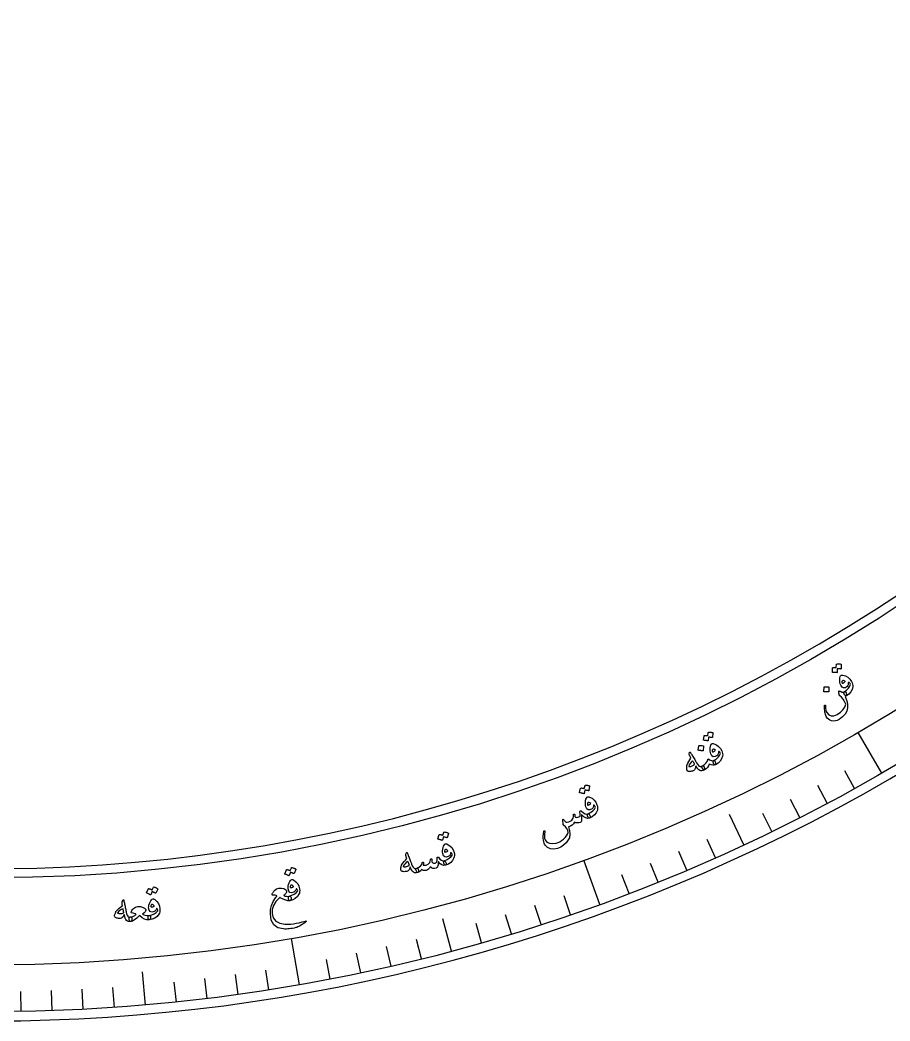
# Model space of a CAD drawing. Header units: millimetres. Extents: x -56 to 56, y -56 to 69.
# Drawn here: x 0.93 to 27.86, y -55.5 to -24.5 of the extents above; entities that cross this region are included whole.
import ezdxf

# ---------------------------------------------------------------- set-up
doc = ezdxf.new("R2010")
doc.units = ezdxf.units.MM
for name, color, linetype in [('CUT_INNER', 6, 'Continuous'), ('CUT_OUTER', 1, 'Continuous'), ('ENGRAVE', 7, 'Continuous'), ('ENGRAVE_FINE', 8, 'Continuous'), ('TEXT', 5, 'Continuous')]:
    doc.layers.add(name, color=color, linetype=linetype)

msp = doc.modelspace()

# ---------------------------------------------------------------- linework, layer by layer
at = {"layer": 'CUT_INNER'}
msp.add_arc((0.0002, -0.0002), 50.7824, 92.30528, 30.23463, dxfattribs=at)
at = {"layer": 'CUT_OUTER'}
msp.add_arc((0.0001, -0.0002), 55.4998, 179.8085, 0.29907, dxfattribs=at)
at = {"layer": 'ENGRAVE'}
for points in [[(27.6085, -47.8193), (26.882, -46.561)], [(23.3357, -50.0436), (22.8971, -49.1029)], [(18.8853, -51.887), (18.3884, -50.5216)], [(14.2912, -53.3355), (14.0226, -52.333)], [(9.5883, -54.3781), (9.336, -52.9472)], [(4.8125, -55.0068), (4.722, -53.9729)]]:
    msp.add_lwpolyline(points, dxfattribs=at)
for radius in [55.2169, 53.764, 51.0656]:
    msp.add_circle((0, 0), radius, dxfattribs=at)
at = {"layer": 'ENGRAVE_FINE'}
for points in [[(26.7697, -48.2938), (26.4678, -47.7492)], [(25.9228, -48.7537), (25.6304, -48.2039)], [(25.068, -49.1987), (24.7853, -48.6438)], [(24.2055, -49.6287), (23.9325, -49.069)], [(22.4588, -50.4432), (22.2055, -49.8743)], [(21.575, -50.8275), (21.3317, -50.2543)], [(20.6846, -51.1963), (20.4514, -50.6189)], [(19.788, -51.5495), (19.5648, -50.9681)], [(17.9769, -52.2087), (17.7741, -51.6199)], [(17.063, -52.5144), (16.8705, -51.9222)], [(16.1439, -52.8042), (15.9618, -52.2087)], [(15.2199, -53.0779), (15.0482, -52.4794)], [(13.3582, -53.5768), (13.2075, -52.9726)], [(12.4211, -53.8017), (12.281, -53.195)], [(10.5359, -54.2025), (10.4171, -53.5912)], [(11.4802, -54.0103), (11.3508, -53.4012)], [(8.6378, -54.5371), (8.5404, -53.9221)], [(6.7293, -54.8054), (6.6534, -54.1873)], [(7.6847, -54.6796), (7.598, -54.0629)], [(1.927, -55.1833), (1.9053, -54.561)], [(2.8898, -55.1413), (2.8572, -54.5194)], [(3.8517, -55.0824), (3.8083, -54.4613)], [(5.7717, -54.9145), (5.7067, -54.2952)], [(0.9637, -55.2085), (0.9528, -54.5859)]]:
    msp.add_lwpolyline(points, dxfattribs=at)
at = {"layer": 'TEXT'}
for points in [[(26.2076, -44.4528), (26.2083, -44.4501), (26.21, -44.4478), (26.2128, -44.4457), (26.2166, -44.4439), (26.2325, -44.4411), (26.2482, -44.4391), (26.2639, -44.4379), (26.2795, -44.4374), (26.295, -44.4376), (26.3107, -44.4387), (26.3266, -44.4406), (26.3426, -44.4433), (26.3463, -44.4448), (26.3489, -44.4472), (26.3505, -44.4504), (26.351, -44.4545), (26.3477, -44.5936), (26.3468, -44.5959), (26.3442, -44.5974), (26.34, -44.5981), (26.3342, -44.5979), (26.3299, -44.5972), (26.3232, -44.5966), (26.3141, -44.5961), (26.3027, -44.5958), (26.2887, -44.5957), (26.2722, -44.5956), (26.253, -44.5955), (26.2312, -44.5956), (26.2273, -44.7041), (26.2264, -44.7079), (26.2237, -44.7102), (26.2193, -44.7111), (26.2132, -44.7106), (26.2079, -44.7101), (26.1997, -44.7095), (26.1885, -44.7089), (26.1744, -44.7081), (26.1571, -44.7074), (26.1366, -44.7068), (26.1129, -44.7063), (26.0859, -44.7059), (26.0826, -44.7051), (26.0805, -44.7036), (26.0796, -44.7015), (26.0798, -44.6986), (26.0876, -44.5629), (26.0882, -44.5603), (26.09, -44.5579), (26.0927, -44.5558), (26.0966, -44.554), (26.1098, -44.5512), (26.123, -44.5491), (26.1362, -44.5478), (26.1495, -44.5473), (26.1627, -44.5475), (26.1758, -44.5482), (26.1888, -44.5496), (26.2018, -44.5516)], [(26.3488, -44.7893), (26.3587, -44.7853), (26.3712, -44.7834), (26.3863, -44.7835), (26.4039, -44.7857), (26.4887, -44.8107), (26.5619, -44.8519), (26.6235, -44.9094), (26.6735, -44.9833), (26.6931, -45.0256), (26.7059, -45.0661), (26.7119, -45.1047), (26.7112, -45.1414), (26.69, -45.2289), (26.6503, -45.3058), (26.5922, -45.3719), (26.5158, -45.4273), (26.5065, -45.4301), (26.4961, -45.4284), (26.4847, -45.4222), (26.4722, -45.4114), (26.4661, -45.4049), (26.4606, -45.398), (26.4555, -45.3905), (26.4509, -45.3825), (26.4467, -45.3744), (26.4431, -45.3664), (26.4398, -45.3586), (26.437, -45.351), (26.4337, -45.337), (26.434, -45.325), (26.4379, -45.3148), (26.4454, -45.3066), (26.518, -45.25), (26.5748, -45.1904), (26.6157, -45.1277), (26.6408, -45.0622), (26.6275, -45.0447), (26.6159, -45.0314), (26.6061, -45.0222), (26.598, -45.0172), (26.5898, -45.0136), (26.5832, -45.012), (26.5782, -45.0123), (26.5749, -45.0146), (26.573, -45.0169), (26.5717, -45.0192), (26.5712, -45.0215), (26.5714, -45.0239), (26.5741, -45.0579), (26.5702, -45.0877), (26.5598, -45.1132), (26.5428, -45.1344), (26.4819, -45.1768), (26.428, -45.1851), (26.3809, -45.1595), (26.3408, -45.0999), (26.3254, -45.0612), (26.3146, -45.0181), (26.3083, -44.9706), (26.3065, -44.9185), (26.3091, -44.8714), (26.317, -44.8341), (26.3302, -44.8068), (26.3488, -44.7893)], [(26.3898, -44.9597), (26.3787, -44.9712), (26.3741, -44.9873), (26.376, -45.0079), (26.3843, -45.0331), (26.3865, -45.0365), (26.3882, -45.0389), (26.3895, -45.0402), (26.3904, -45.0403), (26.4057, -45.0357), (26.4204, -45.0295), (26.4343, -45.0216), (26.4475, -45.0122), (26.4583, -45.0024), (26.4661, -44.9927), (26.4712, -44.9831), (26.4733, -44.9736), (26.4457, -44.9609), (26.4225, -44.9544), (26.4039, -44.954), (26.3898, -44.9597)], [(25.8259, -45.1608), (25.8266, -45.1582), (25.8283, -45.1559), (25.8312, -45.1538), (25.835, -45.152), (25.8672, -45.1477), (25.8991, -45.1466), (25.9309, -45.1487), (25.9626, -45.154), (25.9662, -45.1555), (25.9687, -45.1577), (25.97, -45.1605), (25.9701, -45.164), (25.9658, -45.3025), (25.9648, -45.3063), (25.9621, -45.3086), (25.9577, -45.3095), (25.9516, -45.3089), (25.9462, -45.3084), (25.938, -45.3077), (25.9267, -45.307), (25.9125, -45.3062), (25.8952, -45.3053), (25.8746, -45.3046), (25.8507, -45.3039), (25.8236, -45.3034), (25.8197, -45.3029), (25.8172, -45.3016), (25.8161, -45.2996), (25.8163, -45.2968)], [(26.2818, -45.2977), (26.2819, -45.2877), (26.285, -45.2815), (26.2911, -45.2788), (26.3002, -45.2798), (26.306, -45.2816), (26.313, -45.284), (26.321, -45.2872), (26.3301, -45.2911), (26.3402, -45.2957), (26.3511, -45.3009), (26.3629, -45.3068), (26.3754, -45.3133), (26.3914, -45.3189), (26.4084, -45.3197), (26.4264, -45.3156), (26.4454, -45.3066), (26.459, -45.301), (26.4717, -45.3007), (26.4834, -45.3057), (26.4941, -45.3159), (26.5028, -45.3287), (26.51, -45.3439), (26.5157, -45.3616), (26.5199, -45.3817), (26.5222, -45.3993), (26.5222, -45.4128), (26.5201, -45.4221), (26.5158, -45.4273), (26.474, -45.4517), (26.5098, -45.5339), (26.5338, -45.6189), (26.546, -45.7067), (26.5463, -45.7974), (26.5255, -45.8996), (26.4763, -45.9938), (26.3987, -46.08), (26.2926, -46.158), (26.2324, -46.1887), (26.1728, -46.2064), (26.1139, -46.2112), (26.0556, -46.2031), (26.0023, -46.1834), (25.9568, -46.1541), (25.919, -46.1154), (25.889, -46.0672), (25.8767, -46.0387), (25.8662, -46.0063), (25.8574, -45.9699), (25.8502, -45.9296), (25.8446, -45.8854), (25.8402, -45.8374), (25.8372, -45.7857), (25.8355, -45.7303), (25.8357, -45.7255), (25.8368, -45.7215), (25.8388, -45.7184), (25.8418, -45.716), (25.8464, -45.7139), (25.8507, -45.7128), (25.8547, -45.7127), (25.8584, -45.7138), (25.8624, -45.7163), (25.8652, -45.7202), (25.8667, -45.7255), (25.867, -45.7321), (25.8716, -45.8076), (25.8793, -45.8682), (25.8903, -45.9138), (25.9044, -45.9445), (25.9661, -46.0136), (26.0403, -46.0465), (26.127, -46.043), (26.226, -46.003), (26.3282, -45.9351), (26.4075, -45.8592), (26.4638, -45.7756), (26.497, -45.6842), (26.4589, -45.6024), (26.4159, -45.5326), (26.3678, -45.4749), (26.3149, -45.4292), (26.3065, -45.4227), (26.3004, -45.4174), (26.2966, -45.4132), (26.2949, -45.4103)], [(22.2391, -46.5651), (22.24, -46.5625), (22.2419, -46.5603), (22.2448, -46.5585), (22.2488, -46.557), (22.2649, -46.5557), (22.2808, -46.5551), (22.2965, -46.5552), (22.312, -46.556), (22.3275, -46.5577), (22.343, -46.5601), (22.3587, -46.5633), (22.3744, -46.5674), (22.3779, -46.5693), (22.3804, -46.5719), (22.3817, -46.5752), (22.3818, -46.5793), (22.3664, -46.7176), (22.3653, -46.7198), (22.3626, -46.7211), (22.3584, -46.7214), (22.3526, -46.7207), (22.3483, -46.7196), (22.3417, -46.7184), (22.3327, -46.7172), (22.3213, -46.7159), (22.3075, -46.7145), (22.291, -46.713), (22.2719, -46.7113), (22.2502, -46.7094), (22.2368, -46.8172), (22.2356, -46.8209), (22.2327, -46.823), (22.2283, -46.8235), (22.2222, -46.8224), (22.217, -46.8215), (22.2088, -46.8202), (22.1977, -46.8186), (22.1837, -46.8166), (22.1666, -46.8144), (22.1463, -46.812), (22.1227, -46.8095), (22.0958, -46.8067), (22.0926, -46.8056), (22.0907, -46.804), (22.0899, -46.8017), (22.0904, -46.7989), (22.1099, -46.6644), (22.1108, -46.6618), (22.1127, -46.6596), (22.1157, -46.6578), (22.1197, -46.6563), (22.1331, -46.6546), (22.1464, -46.6537), (22.1597, -46.6536), (22.1729, -46.6542), (22.1861, -46.6555), (22.1991, -46.6575), (22.212, -46.66), (22.2247, -46.6631)], [(21.949, -46.9751), (21.9499, -46.9725), (21.9519, -46.9703), (21.9548, -46.9685), (21.9588, -46.9671), (21.9911, -46.9655), (22.023, -46.9671), (22.0544, -46.9718), (22.0855, -46.9797), (22.089, -46.9815), (22.0912, -46.9839), (22.0923, -46.9868), (22.0921, -46.9903), (22.0766, -47.1279), (22.0754, -47.1316), (22.0725, -47.1337), (22.068, -47.1342), (22.062, -47.133), (22.0567, -47.1321), (22.0486, -47.1307), (22.0374, -47.1291), (22.0234, -47.1271), (22.0063, -47.1248), (21.9859, -47.1223), (21.9622, -47.1197), (21.9352, -47.1168), (21.9314, -47.116), (21.9291, -47.1146), (21.9281, -47.1125), (21.9285, -47.1097)], [(22.3504, -46.9127), (22.3607, -46.9095), (22.3733, -46.9087), (22.3883, -46.9101), (22.4057, -46.9139), (22.4879, -46.9461), (22.5573, -46.9936), (22.6137, -47.0562), (22.6571, -47.1342), (22.6729, -47.1781), (22.6821, -47.2195), (22.6848, -47.2585), (22.6808, -47.295), (22.6521, -47.3803), (22.6059, -47.4534), (22.5423, -47.5142), (22.4613, -47.5628), (22.4518, -47.5648), (22.4416, -47.5622), (22.4308, -47.555), (22.4193, -47.5431), (22.4138, -47.5362), (22.4088, -47.5287), (22.4044, -47.5209), (22.4005, -47.5125), (22.3971, -47.504), (22.3941, -47.4958), (22.3916, -47.4877), (22.3895, -47.4799), (22.3874, -47.4657), (22.3887, -47.4537), (22.3935, -47.4439), (22.4017, -47.4364), (22.4789, -47.3864), (22.5406, -47.3319), (22.5869, -47.2731), (22.6176, -47.2099), (22.6058, -47.1914), (22.5955, -47.1771), (22.5865, -47.1671), (22.5789, -47.1614), (22.571, -47.1571), (22.5646, -47.1549), (22.5596, -47.1548), (22.5561, -47.1568), (22.5539, -47.1589), (22.5525, -47.1611), (22.5518, -47.1634), (22.5517, -47.1658), (22.5515, -47.1999), (22.5451, -47.2292), (22.5324, -47.2537), (22.5137, -47.2734), (22.4494, -47.3103), (22.3949, -47.3139), (22.3503, -47.2842), (22.3155, -47.2213), (22.3035, -47.1815), (22.2965, -47.1376), (22.2943, -47.0897), (22.2971, -47.0377), (22.3037, -46.991), (22.3148, -46.9546), (22.3304, -46.9285), (22.3504, -46.9127)], [(22.3764, -47.086), (22.3644, -47.0965), (22.3584, -47.1121), (22.3585, -47.1328), (22.3646, -47.1586), (22.3665, -47.1622), (22.368, -47.1647), (22.3692, -47.1661), (22.37, -47.1663), (22.3857, -47.1631), (22.4009, -47.1581), (22.4154, -47.1516), (22.4294, -47.1433), (22.441, -47.1345), (22.4497, -47.1255), (22.4555, -47.1164), (22.4585, -47.1071), (22.432, -47.0921), (22.4095, -47.0836), (22.391, -47.0815), (22.3764, -47.086)], [(21.6578, -47.1852), (21.662, -47.1726), (21.6679, -47.1686), (21.6757, -47.1731), (21.6854, -47.1862), (21.6903, -47.1945), (21.6974, -47.2059), (21.7065, -47.2204), (21.7176, -47.238), (21.7309, -47.2589), (21.7462, -47.2834), (21.7635, -47.3114), (21.7829, -47.343), (21.802, -47.374), (21.8191, -47.4017), (21.8342, -47.4262), (21.8472, -47.4475), (21.8582, -47.4655), (21.8671, -47.48), (21.8739, -47.4911), (21.8786, -47.4989), (21.9095, -47.5469), (21.9383, -47.582), (21.965, -47.6042), (21.9896, -47.6135), (22.0045, -47.6146), (22.0208, -47.6123), (22.0385, -47.6066), (22.0576, -47.5974), (22.0699, -47.594), (22.0812, -47.5954), (22.0916, -47.6019), (22.101, -47.6132), (22.1095, -47.6282), (22.1162, -47.6442), (22.1213, -47.6612), (22.1248, -47.6792), (22.1259, -47.6953), (22.1249, -47.7082), (22.1217, -47.7178), (22.1164, -47.7241), (22.0791, -47.741), (22.044, -47.749), (22.0112, -47.7484), (21.9806, -47.739), (21.9492, -47.7189), (21.917, -47.6884), (21.8838, -47.6473), (21.8497, -47.5959), (21.8452, -47.6388), (21.837, -47.6747), (21.8252, -47.7034), (21.8097, -47.7252), (21.7946, -47.7373), (21.7752, -47.7481), (21.7517, -47.7577), (21.7239, -47.766), (21.6935, -47.7723), (21.6671, -47.7756), (21.6447, -47.7757), (21.6261, -47.7728), (21.6094, -47.7665), (21.5963, -47.7578), (21.5869, -47.7468), (21.5811, -47.7336), (21.5769, -47.7157), (21.5743, -47.6949), (21.5731, -47.6714), (21.5734, -47.6451), (21.5748, -47.6181), (21.5768, -47.5962), (21.5794, -47.5794), (21.5826, -47.5676), (21.6058, -47.5149), (21.6335, -47.4626), (21.6656, -47.4109), (21.7021, -47.3596), (21.6878, -47.3334), (21.6758, -47.3106), (21.666, -47.2913), (21.6584, -47.2754), (21.6531, -47.2617), (21.65, -47.2486), (21.649, -47.2362), (21.6504, -47.2245)], [(22.4017, -47.4364), (22.4145, -47.4348), (22.4245, -47.4347), (22.4315, -47.4362), (22.4357, -47.4392), (22.4397, -47.4451), (22.4437, -47.4526), (22.4477, -47.4619), (22.4516, -47.4729), (22.4622, -47.5092), (22.4674, -47.5363), (22.4671, -47.5541), (22.4613, -47.5628), (22.4207, -47.5754), (22.375, -47.5773), (22.3243, -47.5684), (22.2686, -47.5487), (22.2483, -47.6001), (22.2162, -47.6465), (22.1722, -47.6878), (22.1164, -47.7241), (22.1093, -47.7258), (22.1022, -47.7243), (22.0952, -47.7195), (22.0882, -47.7115), (22.0495, -47.6576), (22.0452, -47.6516), (22.0424, -47.6442), (22.0412, -47.6355), (22.0414, -47.6254), (22.0432, -47.6169), (22.0465, -47.6094), (22.0513, -47.6029), (22.0576, -47.5974), (22.124, -47.5537), (22.1737, -47.5075), (22.2067, -47.4586), (22.223, -47.4073), (22.2245, -47.4006), (22.2274, -47.3949), (22.2317, -47.3903), (22.2374, -47.3868), (22.2433, -47.385), (22.2483, -47.3855), (22.2526, -47.3884), (22.256, -47.3935), (22.2586, -47.3987), (22.2613, -47.403), (22.264, -47.4065), (22.2667, -47.4091), (22.3037, -47.4263), (22.3385, -47.4366), (22.3712, -47.44), (22.4017, -47.4364)], [(21.7514, -47.4411), (21.7084, -47.4821), (21.6749, -47.5235), (21.651, -47.5654), (21.6366, -47.6079), (21.6366, -47.6128), (21.6384, -47.6164), (21.642, -47.6189), (21.6473, -47.6201), (21.6649, -47.6197), (21.6831, -47.6172), (21.7018, -47.6127), (21.7211, -47.6061), (21.7409, -47.5974), (21.7613, -47.5866), (21.7822, -47.5738), (21.8037, -47.5589), (21.8068, -47.5561), (21.8096, -47.5523), (21.8123, -47.5476), (21.8147, -47.5419), (21.8085, -47.5307), (21.8019, -47.5192), (21.7947, -47.5072), (21.7871, -47.4948), (21.7789, -47.482), (21.7702, -47.4688), (21.7611, -47.4552), (21.7514, -47.4411)], [(18.4226, -48.2026), (18.4237, -48.2001), (18.4258, -48.1981), (18.4288, -48.1965), (18.4329, -48.1954), (18.449, -48.1953), (18.4649, -48.196), (18.4806, -48.1974), (18.496, -48.1995), (18.5113, -48.2023), (18.5266, -48.206), (18.5419, -48.2105), (18.5573, -48.2158), (18.5607, -48.218), (18.5629, -48.2207), (18.5639, -48.2242), (18.5637, -48.2283), (18.5372, -48.3649), (18.5359, -48.367), (18.5331, -48.3681), (18.5289, -48.3681), (18.5232, -48.3669), (18.519, -48.3654), (18.5125, -48.3637), (18.5036, -48.3618), (18.4924, -48.3596), (18.4787, -48.3571), (18.4624, -48.3542), (18.4435, -48.351), (18.422, -48.3474), (18.4, -48.4538), (18.3985, -48.4573), (18.3955, -48.4592), (18.391, -48.4593), (18.3851, -48.4578), (18.3799, -48.4564), (18.3719, -48.4545), (18.361, -48.452), (18.3472, -48.4489), (18.3303, -48.4453), (18.3102, -48.4413), (18.2869, -48.4368), (18.2603, -48.4319), (18.2572, -48.4306), (18.2554, -48.4288), (18.2549, -48.4265), (18.2556, -48.4238), (18.2858, -48.2912), (18.2869, -48.2887), (18.289, -48.2867), (18.2921, -48.2851), (18.2962, -48.284), (18.3097, -48.2834), (18.3231, -48.2835), (18.3363, -48.2845), (18.3495, -48.2862), (18.3625, -48.2885), (18.3753, -48.2915), (18.3879, -48.295), (18.4004, -48.2992)], [(18.5056, -48.5581), (18.5161, -48.5557), (18.5287, -48.5559), (18.5435, -48.5585), (18.5606, -48.5637), (18.64, -48.6025), (18.7053, -48.6553), (18.7565, -48.7223), (18.7934, -48.8035), (18.8057, -48.8485), (18.8115, -48.8905), (18.811, -48.9296), (18.8042, -48.9657), (18.7687, -49.0484), (18.7167, -49.1175), (18.6484, -49.1731), (18.5638, -49.2149), (18.5542, -49.2162), (18.5443, -49.2128), (18.534, -49.2047), (18.5235, -49.192), (18.5186, -49.1846), (18.5143, -49.1768), (18.5105, -49.1686), (18.5073, -49.1599), (18.5046, -49.1512), (18.5023, -49.1428), (18.5004, -49.1346), (18.4989, -49.1266), (18.498, -49.1122), (18.5003, -49.1004), (18.5058, -49.0911), (18.5145, -49.0842), (18.5956, -49.0405), (18.6615, -48.9912), (18.7123, -48.9363), (18.748, -48.8758), (18.7378, -48.8564), (18.7286, -48.8413), (18.7204, -48.8306), (18.7133, -48.8243), (18.7058, -48.8194), (18.6996, -48.8167), (18.6946, -48.8162), (18.6909, -48.8179), (18.6887, -48.8198), (18.6871, -48.8219), (18.6862, -48.8241), (18.6859, -48.8265), (18.6829, -48.8605), (18.6742, -48.8892), (18.6596, -48.9126), (18.6393, -48.9307), (18.5722, -48.9623), (18.5176, -48.9615), (18.4756, -48.9284), (18.446, -48.8629), (18.4372, -48.8222), (18.4337, -48.7779), (18.4354, -48.73), (18.4424, -48.6784), (18.4528, -48.6323), (18.4668, -48.5969), (18.4844, -48.5722), (18.5056, -48.5581)], [(18.5176, -48.7329), (18.5048, -48.7424), (18.4976, -48.7575), (18.496, -48.7781), (18.5, -48.8043), (18.5015, -48.8081), (18.5028, -48.8107), (18.5039, -48.8122), (18.5047, -48.8125), (18.5207, -48.8105), (18.5361, -48.8068), (18.5512, -48.8014), (18.5658, -48.7943), (18.578, -48.7864), (18.5874, -48.7781), (18.5939, -48.7695), (18.5977, -48.7605), (18.5725, -48.7434), (18.5508, -48.7331), (18.5325, -48.7296), (18.5176, -48.7329)], [(18.263, -49.0244), (18.2631, -49.0159), (18.2649, -49.0083), (18.2685, -49.0015), (18.2738, -48.9955), (18.2819, -48.9909), (18.2915, -48.9909), (18.3027, -48.9956), (18.3154, -49.0048), (18.3737, -49.051), (18.4264, -49.0797), (18.4733, -49.0907), (18.5145, -49.0842), (18.5346, -49.0818), (18.5518, -49.0926), (18.566, -49.1164), (18.5773, -49.1534), (18.5807, -49.1768), (18.5796, -49.1949), (18.574, -49.2076), (18.5638, -49.2149), (18.5084, -49.2241), (18.4502, -49.2108), (18.3893, -49.1751), (18.3257, -49.1169), (18.3203, -49.1116), (18.3164, -49.1109), (18.314, -49.1148), (18.3131, -49.1233), (18.3161, -49.1833), (18.3174, -49.2318), (18.3172, -49.269), (18.3154, -49.2947), (18.3114, -49.3143), (18.3032, -49.3303), (18.291, -49.3425), (18.2748, -49.3512), (18.2317, -49.363), (18.187, -49.3658), (18.1405, -49.3594), (18.0925, -49.3439), (18.0638, -49.3959), (18.0237, -49.4376), (17.9724, -49.4689), (17.9098, -49.4897), (17.9216, -49.5288), (17.9315, -49.566), (17.9396, -49.6015), (17.9457, -49.6352), (17.95, -49.6672), (17.9524, -49.6975), (17.953, -49.7263), (17.9518, -49.7535), (17.9473, -49.7907), (17.938, -49.8265), (17.9241, -49.8609), (17.9055, -49.8939), (17.8366, -49.9824), (17.7582, -50.0552), (17.6703, -50.1122), (17.573, -50.1534), (17.4535, -50.1775), (17.3491, -50.1693), (17.26, -50.1287), (17.1861, -50.0559), (17.169, -50.0272), (17.1547, -49.9908), (17.143, -49.9467), (17.1342, -49.8949), (17.1293, -49.8362), (17.1297, -49.7713), (17.1354, -49.7003), (17.1462, -49.6231), (17.1477, -49.6176), (17.1498, -49.6133), (17.1526, -49.6102), (17.1559, -49.6083), (17.1609, -49.6071), (17.1654, -49.6071), (17.1695, -49.6082), (17.1732, -49.6105), (17.1762, -49.6137), (17.1781, -49.6175), (17.179, -49.6218), (17.1788, -49.6267), (17.1671, -49.7189), (17.1643, -49.7938), (17.1706, -49.8515), (17.1861, -49.8918), (17.2447, -49.9568), (17.3221, -49.9951), (17.4182, -50.0067), (17.533, -49.9914), (17.5866, -49.9749), (17.641, -49.9493), (17.6962, -49.9147), (17.7521, -49.8712), (17.8055, -49.8204), (17.8477, -49.7678), (17.8788, -49.7134), (17.8987, -49.6571), (17.8866, -49.5961), (17.8589, -49.5386), (17.8157, -49.4847), (17.7571, -49.4342), (17.7509, -49.4283), (17.7464, -49.422), (17.7437, -49.4152), (17.7427, -49.4081), (17.7328, -49.2747), (17.7336, -49.2621), (17.7372, -49.255), (17.7437, -49.2535), (17.753, -49.2575), (17.7687, -49.2719), (17.7847, -49.2882), (17.801, -49.3064), (17.8176, -49.3266), (17.84, -49.3409), (17.875, -49.341), (17.9226, -49.3267), (17.9828, -49.2981), (18.013, -49.2762), (18.0363, -49.2483), (18.0526, -49.2146), (18.062, -49.1749), (18.0631, -49.1693), (18.064, -49.1636), (18.0646, -49.1576), (18.0649, -49.1514), (18.0651, -49.1451), (18.0652, -49.1387), (18.0653, -49.1322), (18.0654, -49.1256), (18.0658, -49.1131), (18.0675, -49.1033), (18.0705, -49.0965), (18.0747, -49.0924), (18.079, -49.0907), (18.0838, -49.0903), (18.0891, -49.0912), (18.0948, -49.0933), (18.0999, -49.0959), (18.1038, -49.0995), (18.1063, -49.1043), (18.1077, -49.1101), (18.1086, -49.1577), (18.1115, -49.1712), (18.1174, -49.1814), (18.1261, -49.1882), (18.1377, -49.1916), (18.1713, -49.194), (18.2031, -49.1902), (18.2333, -49.1802), (18.2618, -49.1639), (18.2684, -49.1509), (18.2708, -49.1233), (18.269, -49.0811), (18.263, -49.0244)], [(14.0541, -49.6525), (14.0554, -49.6501), (14.0577, -49.6482), (14.0609, -49.6469), (14.0651, -49.6461), (14.0811, -49.6475), (14.0969, -49.6496), (14.1124, -49.6524), (14.1275, -49.6558), (14.1425, -49.6601), (14.1574, -49.6651), (14.1723, -49.6709), (14.1871, -49.6776), (14.1903, -49.68), (14.1922, -49.683), (14.1929, -49.6865), (14.1924, -49.6906), (14.1539, -49.8243), (14.1523, -49.8263), (14.1495, -49.8271), (14.1453, -49.8267), (14.1397, -49.825), (14.1357, -49.8232), (14.1294, -49.8209), (14.1207, -49.8182), (14.1097, -49.815), (14.0963, -49.8113), (14.0803, -49.807), (14.0618, -49.8021), (14.0407, -49.7966), (14.0093, -49.9006), (14.0074, -49.904), (14.0043, -49.9056), (13.9998, -49.9053), (13.994, -49.9032), (13.989, -49.9014), (13.9812, -49.8988), (13.9706, -49.8953), (13.9571, -49.891), (13.9406, -49.886), (13.9209, -49.8802), (13.8981, -49.8736), (13.8721, -49.8664), (13.8691, -49.8648), (13.8675, -49.8628), (13.8671, -49.8605), (13.8681, -49.8578), (13.91, -49.7285), (13.9114, -49.7261), (13.9136, -49.7243), (13.9168, -49.723), (13.921, -49.7222), (13.9345, -49.7228), (13.9478, -49.7242), (13.9609, -49.7263), (13.9739, -49.7291), (13.9866, -49.7327), (13.9991, -49.7367), (14.0114, -49.7414), (14.0234, -49.7466)], [(14.1051, -50.0139), (14.1158, -50.0125), (14.1283, -50.0138), (14.1429, -50.0177), (14.1594, -50.0244), (14.235, -50.0701), (14.2954, -50.1285), (14.3404, -50.1998), (14.37, -50.284), (14.3781, -50.3299), (14.3802, -50.3723), (14.3763, -50.4111), (14.3662, -50.4465), (14.3235, -50.5257), (14.2656, -50.5899), (14.1926, -50.6392), (14.1046, -50.6733), (14.0949, -50.6737), (14.0853, -50.6694), (14.0759, -50.6605), (14.0665, -50.6469), (14.0623, -50.6391), (14.0586, -50.6309), (14.0556, -50.6224), (14.0532, -50.6135), (14.0513, -50.6046), (14.0497, -50.5959), (14.0486, -50.5876), (14.0478, -50.5796), (14.0482, -50.5652), (14.0515, -50.5536), (14.0578, -50.5448), (14.0672, -50.5387), (14.1518, -50.5024), (14.2218, -50.4592), (14.2773, -50.409), (14.3183, -50.352), (14.3098, -50.3317), (14.302, -50.3159), (14.2948, -50.3045), (14.2883, -50.2976), (14.2813, -50.292), (14.2753, -50.2888), (14.2704, -50.2878), (14.2666, -50.2892), (14.2642, -50.2909), (14.2624, -50.2928), (14.2613, -50.295), (14.2608, -50.2973), (14.2548, -50.3309), (14.2435, -50.3587), (14.227, -50.3807), (14.2051, -50.3969), (14.1355, -50.4225), (14.0812, -50.4168), (14.0422, -50.38), (14.0186, -50.3122), (14.0135, -50.2709), (14.014, -50.2265), (14.02, -50.1789), (14.0314, -50.1281), (14.0459, -50.0831), (14.063, -50.0491), (14.0827, -50.026), (14.1051, -50.0139)], [(14.1015, -50.1891), (14.0879, -50.1974), (14.0794, -50.2118), (14.0759, -50.2322), (14.0776, -50.2586), (14.0788, -50.2625), (14.0799, -50.2653), (14.0808, -50.2668), (14.0816, -50.2672), (14.0977, -50.2666), (14.1134, -50.2643), (14.1289, -50.2603), (14.144, -50.2545), (14.1569, -50.2477), (14.167, -50.2404), (14.1743, -50.2324), (14.1788, -50.2237), (14.1553, -50.2045), (14.1345, -50.1923), (14.1166, -50.1871), (14.1015, -50.1891)], [(12.8935, -50.2918), (12.8999, -50.2801), (12.9065, -50.2772), (12.9133, -50.2831), (12.9205, -50.2977), (12.9239, -50.3067), (12.9288, -50.3192), (12.9352, -50.3351), (12.943, -50.3544), (12.9523, -50.3773), (12.963, -50.4042), (12.975, -50.4348), (12.9885, -50.4693), (13.0018, -50.5032), (13.0136, -50.5336), (13.0241, -50.5604), (13.0331, -50.5836), (13.0408, -50.6033), (13.0469, -50.6192), (13.0516, -50.6313), (13.0548, -50.6398), (13.0766, -50.6925), (13.0987, -50.7322), (13.1211, -50.7588), (13.1436, -50.7723), (13.1581, -50.7761), (13.1745, -50.7767), (13.193, -50.7743), (13.2134, -50.7686), (13.2261, -50.7675), (13.2369, -50.7709), (13.246, -50.7791), (13.2533, -50.7919), (13.2589, -50.8082), (13.2628, -50.8252), (13.2647, -50.8428), (13.2649, -50.8611), (13.2631, -50.8772), (13.2598, -50.8897), (13.255, -50.8986), (13.2486, -50.9038), (13.209, -50.9137), (13.173, -50.9154), (13.1408, -50.9089), (13.1124, -50.8942), (13.0851, -50.8689), (13.0588, -50.8331), (13.0335, -50.7868), (13.0091, -50.7301), (12.997, -50.7715), (12.9826, -50.8053), (12.9658, -50.8315), (12.9467, -50.8501), (12.9296, -50.8594), (12.9087, -50.8666), (12.8838, -50.8718), (12.855, -50.875), (12.824, -50.8758), (12.7974, -50.8743), (12.7753, -50.8705), (12.7576, -50.8643), (12.7422, -50.855), (12.7309, -50.8442), (12.7236, -50.8317), (12.7202, -50.8177), (12.7193, -50.7993), (12.7204, -50.7784), (12.7235, -50.755), (12.7285, -50.7292), (12.7347, -50.7029), (12.7406, -50.6817), (12.7461, -50.6656), (12.7513, -50.6546), (12.7836, -50.6068), (12.8202, -50.5604), (12.861, -50.5152), (12.906, -50.4712), (12.8967, -50.4429), (12.8889, -50.4183), (12.8827, -50.3976), (12.8781, -50.3807), (12.8753, -50.3662), (12.8745, -50.3527), (12.8758, -50.3404), (12.8792, -50.3291)], [(13.3776, -50.61), (13.3801, -50.6006), (13.3835, -50.5928), (13.3877, -50.5866), (13.3927, -50.582), (13.3982, -50.5792), (13.4038, -50.5786), (13.4097, -50.5802), (13.4157, -50.5839), (13.4207, -50.5897), (13.4237, -50.5974), (13.4245, -50.6071), (13.4233, -50.6188), (13.4218, -50.6249), (13.4204, -50.6312), (13.4191, -50.6377), (13.418, -50.6443), (13.4168, -50.651), (13.4154, -50.6579), (13.4136, -50.6647), (13.4116, -50.6717), (13.5014, -50.6708), (13.5693, -50.6429), (13.6153, -50.5881), (13.6392, -50.5064), (13.6416, -50.497), (13.6446, -50.4893), (13.6483, -50.4831), (13.6526, -50.4787), (13.6581, -50.4758), (13.6637, -50.4749), (13.6694, -50.4759), (13.6752, -50.479), (13.6803, -50.4838), (13.6835, -50.4904), (13.6851, -50.4986), (13.6848, -50.5085), (13.6832, -50.5328), (13.6831, -50.5528), (13.6848, -50.5686), (13.6881, -50.58), (13.6977, -50.595), (13.7122, -50.6052), (13.7318, -50.6107), (13.7562, -50.6114), (13.7816, -50.6077), (13.8024, -50.6004), (13.8186, -50.5896), (13.8302, -50.5751), (13.8381, -50.5546), (13.8432, -50.5253), (13.8455, -50.4874), (13.845, -50.4407), (13.8452, -50.435), (13.8477, -50.4303), (13.8525, -50.4266), (13.8596, -50.4238), (13.8673, -50.4225), (13.8739, -50.4231), (13.8794, -50.4256), (13.8839, -50.43), (13.93, -50.4834), (13.9762, -50.5193), (14.0224, -50.5376), (14.0687, -50.5383), (14.0786, -50.5396), (14.0881, -50.5458), (14.0972, -50.557), (14.1058, -50.5731), (14.1137, -50.5909), (14.1191, -50.6077), (14.122, -50.6233), (14.1223, -50.6378), (14.1208, -50.6516), (14.1177, -50.662), (14.1128, -50.6691), (14.1061, -50.6729), (14.046, -50.6796), (13.9891, -50.6655), (13.9354, -50.6305), (13.8849, -50.5746), (13.8824, -50.5717), (13.8803, -50.5711), (13.8787, -50.5727), (13.8774, -50.5767), (13.8752, -50.6231), (13.8716, -50.6616), (13.8667, -50.6922), (13.8604, -50.7149), (13.8515, -50.7324), (13.8403, -50.7466), (13.8268, -50.7576), (13.811, -50.7654), (13.76, -50.7757), (13.7125, -50.7732), (13.6686, -50.7578), (13.6284, -50.7295), (13.6055, -50.768), (13.5768, -50.7988), (13.5423, -50.8219), (13.5022, -50.8372), (13.4615, -50.844), (13.424, -50.8422), (13.3897, -50.8317), (13.3585, -50.8125), (13.3354, -50.846), (13.3093, -50.8723), (13.2804, -50.8916), (13.2486, -50.9038), (13.234, -50.9009), (13.219, -50.8847), (13.2036, -50.8551), (13.1877, -50.8122), (13.1859, -50.7984), (13.1895, -50.7865), (13.1987, -50.7766), (13.2134, -50.7686), (13.2786, -50.7402), (13.3277, -50.7043), (13.3607, -50.6609), (13.3776, -50.61)], [(9.3315, -50.7524), (9.333, -50.7502), (9.3355, -50.7485), (9.3388, -50.7475), (9.343, -50.7472), (9.3589, -50.7501), (9.3744, -50.7536), (9.3895, -50.7578), (9.4043, -50.7627), (9.4188, -50.7683), (9.4332, -50.7747), (9.4474, -50.7819), (9.4615, -50.7899), (9.4645, -50.7926), (9.4661, -50.7958), (9.4665, -50.7994), (9.4656, -50.8034), (9.4147, -50.9328), (9.413, -50.9347), (9.41, -50.9353), (9.4059, -50.9344), (9.4005, -50.9323), (9.3967, -50.9301), (9.3906, -50.9272), (9.3822, -50.9237), (9.3716, -50.9195), (9.3586, -50.9145), (9.3431, -50.9087), (9.3251, -50.9021), (9.3046, -50.8947), (9.2636, -50.9952), (9.2614, -50.9985), (9.2581, -50.9998), (9.2537, -50.9991), (9.2482, -50.9964), (9.2433, -50.9942), (9.2358, -50.9908), (9.2255, -50.9863), (9.2125, -50.9808), (9.1966, -50.9742), (9.1775, -50.9666), (9.1554, -50.958), (9.1302, -50.9483), (9.1274, -50.9464), (9.1259, -50.9443), (9.1258, -50.942), (9.127, -50.9394), (9.1809, -50.8146), (9.1825, -50.8123), (9.1849, -50.8107), (9.1882, -50.8097), (9.1924, -50.8094), (9.2058, -50.8112), (9.2189, -50.8138), (9.2318, -50.8172), (9.2444, -50.8212), (9.2568, -50.8259), (9.2688, -50.8312), (9.2806, -50.837), (9.2921, -50.8433)], [(12.94, -50.5603), (12.8903, -50.5929), (12.85, -50.6277), (12.819, -50.6646), (12.7973, -50.7038), (12.7964, -50.7087), (12.7975, -50.7126), (12.8006, -50.7156), (12.8056, -50.7178), (12.823, -50.7205), (12.8414, -50.7213), (12.8606, -50.7202), (12.8807, -50.7172), (12.9018, -50.7121), (12.9238, -50.7052), (12.9466, -50.6963), (12.9704, -50.6855), (12.974, -50.6833), (12.9774, -50.6801), (12.9809, -50.6759), (12.9843, -50.6707), (12.9802, -50.6586), (12.9757, -50.6461), (12.9708, -50.633), (12.9655, -50.6194), (12.9598, -50.6054), (12.9536, -50.5908), (12.947, -50.5758), (12.94, -50.5603)], [(9.3484, -51.117), (9.3591, -51.1167), (9.3715, -51.1191), (9.3856, -51.1244), (9.4014, -51.1326), (9.4724, -51.1852), (9.527, -51.249), (9.5651, -51.3242), (9.5867, -51.4108), (9.5905, -51.4573), (9.5886, -51.4997), (9.581, -51.538), (9.5677, -51.5722), (9.5177, -51.6471), (9.454, -51.7056), (9.3768, -51.7478), (9.286, -51.7735), (9.2763, -51.773), (9.2671, -51.7678), (9.2585, -51.758), (9.2505, -51.7436), (9.247, -51.7355), (9.2442, -51.727), (9.2419, -51.7182), (9.2404, -51.7091), (9.2393, -51.7001), (9.2386, -51.6913), (9.2382, -51.6829), (9.2382, -51.6748), (9.2399, -51.6605), (9.2443, -51.6493), (9.2514, -51.6411), (9.2613, -51.636), (9.3489, -51.6078), (9.4228, -51.5713), (9.4827, -51.5266), (9.5289, -51.4737), (9.5223, -51.4527), (9.516, -51.4362), (9.5099, -51.4242), (9.5041, -51.4167), (9.4976, -51.4105), (9.492, -51.4067), (9.4872, -51.4053), (9.4833, -51.4063), (9.4807, -51.4078), (9.4787, -51.4095), (9.4774, -51.4115), (9.4768, -51.4138), (9.4676, -51.4467), (9.4538, -51.4733), (9.4352, -51.4937), (9.4119, -51.5078), (9.3403, -51.5267), (9.2867, -51.5159), (9.2514, -51.4757), (9.2342, -51.4059), (9.233, -51.3643), (9.2377, -51.3201), (9.2481, -51.2733), (9.2643, -51.2238), (9.2829, -51.1804), (9.3031, -51.1482), (9.3249, -51.127), (9.3484, -51.117)], [(5.0647, -51.354), (5.0664, -51.3519), (5.0689, -51.3505), (5.0723, -51.3498), (5.0766, -51.3497), (5.0921, -51.3539), (5.1073, -51.3588), (5.122, -51.3642), (5.1363, -51.3703), (5.1503, -51.3771), (5.1641, -51.3847), (5.1777, -51.3931), (5.1911, -51.4022), (5.1938, -51.4052), (5.1952, -51.4085), (5.1953, -51.4121), (5.194, -51.416), (5.1325, -51.5407), (5.1306, -51.5425), (5.1277, -51.5428), (5.1236, -51.5416), (5.1184, -51.539), (5.1148, -51.5365), (5.109, -51.5331), (5.1009, -51.5289), (5.0907, -51.5238), (5.0781, -51.5178), (5.0631, -51.5107), (5.0458, -51.5026), (5.026, -51.4935), (4.9767, -51.5903), (4.9743, -51.5934), (4.9709, -51.5944), (4.9666, -51.5933), (4.9612, -51.5902), (4.9566, -51.5876), (4.9494, -51.5836), (4.9395, -51.5783), (4.927, -51.5717), (4.9117, -51.5638), (4.8934, -51.5546), (4.872, -51.5442), (4.8477, -51.5324), (4.8451, -51.5303), (4.8438, -51.5281), (4.8439, -51.5258), (4.8453, -51.5233), (4.9094, -51.4034), (4.9111, -51.4013), (4.9137, -51.3999), (4.9171, -51.3992), (4.9213, -51.3991), (4.9345, -51.4021), (4.9474, -51.4058), (4.9599, -51.4102), (4.9721, -51.4153), (4.9841, -51.421), (4.9956, -51.4273), (5.0069, -51.434), (5.0178, -51.4413)], [(9.1012, -51.4012), (9.1347, -51.4165), (9.1592, -51.4331), (9.1747, -51.4511), (9.1812, -51.4706), (9.1819, -51.4898), (9.1786, -51.5089), (9.1713, -51.5279), (9.1601, -51.5469), (9.1465, -51.5647), (9.1321, -51.5806), (9.117, -51.5944), (9.1011, -51.6062), (9.097, -51.6088), (9.0961, -51.6114), (9.0987, -51.614), (9.1046, -51.6166), (9.1449, -51.6296), (9.1844, -51.6371), (9.2232, -51.6393), (9.2613, -51.636), (9.2866, -51.6362), (9.3054, -51.6439), (9.3176, -51.659), (9.3233, -51.6816), (9.3243, -51.7187), (9.3184, -51.7464), (9.3056, -51.7647), (9.286, -51.7735), (9.2264, -51.7751), (9.1568, -51.7603), (9.0773, -51.729), (8.9879, -51.6812), (8.9828, -51.6797), (8.9778, -51.6798), (8.9729, -51.6814), (8.968, -51.6846), (8.8534, -51.7991), (8.7759, -51.9187), (8.7355, -52.0435), (8.7326, -52.1735), (8.771, -52.3076), (8.8501, -52.4075), (8.9701, -52.4731), (9.131, -52.5039), (9.1858, -52.5056), (9.2479, -52.5035), (9.3173, -52.4975), (9.3939, -52.4874), (9.4776, -52.4733), (9.5683, -52.4548), (9.6659, -52.4318), (9.7704, -52.4045), (9.7778, -52.4023), (9.7836, -52.402), (9.7877, -52.4036), (9.7902, -52.4071), (9.7907, -52.4118), (9.7892, -52.4171), (9.7856, -52.423), (9.7799, -52.4295), (9.7547, -52.4515), (9.7213, -52.4763), (9.6798, -52.504), (9.6302, -52.5346), (9.5804, -52.5631), (9.5371, -52.5851), (9.5002, -52.6005), (9.4697, -52.6095), (9.4172, -52.6213), (9.3661, -52.6312), (9.3164, -52.6392), (9.2683, -52.6453), (9.2217, -52.6496), (9.1769, -52.6519), (9.1337, -52.6523), (9.0922, -52.6508), (8.9159, -52.6117), (8.7889, -52.5197), (8.7113, -52.3753), (8.6825, -52.1787), (8.6897, -52.0471), (8.7178, -51.9218), (8.7667, -51.8028), (8.8363, -51.69), (8.8431, -51.6813), (8.8494, -51.6735), (8.8552, -51.6667), (8.8604, -51.6606), (8.8651, -51.6553), (8.8691, -51.6505), (8.8726, -51.6462), (8.8754, -51.6423), (8.8807, -51.6356), (8.8832, -51.6303), (8.8831, -51.6265), (8.8802, -51.6242), (8.8571, -51.6127), (8.832, -51.6053), (8.8049, -51.6019), (8.7756, -51.6027), (8.7569, -51.6023), (8.7442, -51.5986), (8.7377, -51.5914), (8.7373, -51.5809), (8.7424, -51.5617), (8.7487, -51.5437), (8.7561, -51.5267), (8.7647, -51.5109), (8.7744, -51.4959), (8.7849, -51.4816), (8.7964, -51.4681), (8.8087, -51.4553), (8.8754, -51.4082), (8.9464, -51.3835), (9.0216, -51.3812), (9.1012, -51.4012)], [(9.3283, -51.2911), (9.314, -51.2981), (9.3041, -51.3117), (9.2988, -51.3317), (9.298, -51.3581), (9.2988, -51.3621), (9.2996, -51.3649), (9.3004, -51.3666), (9.3012, -51.367), (9.3172, -51.368), (9.3331, -51.3671), (9.3489, -51.3646), (9.3645, -51.3602), (9.378, -51.3547), (9.3887, -51.3483), (9.3967, -51.341), (9.402, -51.3329), (9.3804, -51.3115), (9.3609, -51.2974), (9.3436, -51.2906), (9.3283, -51.2911)], [(4.1197, -51.7546), (4.1279, -51.7442), (4.1349, -51.7424), (4.1407, -51.7494), (4.1452, -51.765), (4.1471, -51.7745), (4.1498, -51.7876), (4.1533, -51.8043), (4.1578, -51.8247), (4.163, -51.8489), (4.1689, -51.8771), (4.1756, -51.9094), (4.183, -51.9457), (4.1903, -51.9814), (4.1968, -52.0133), (4.2025, -52.0415), (4.2074, -52.066), (4.2116, -52.0866), (4.2149, -52.1033), (4.2175, -52.1161), (4.2192, -52.125), (4.2317, -52.1807), (4.2467, -52.2236), (4.2642, -52.2536), (4.2841, -52.2707), (4.2977, -52.2769), (4.3138, -52.2804), (4.3324, -52.2811), (4.3535, -52.279), (4.3662, -52.28), (4.3763, -52.2853), (4.3838, -52.2949), (4.3888, -52.3088), (4.3916, -52.3258), (4.3925, -52.3431), (4.3914, -52.3608), (4.3884, -52.3789), (4.384, -52.3945), (4.3786, -52.4062), (4.3723, -52.4141), (4.3651, -52.4182), (4.3243, -52.4212), (4.2886, -52.4168), (4.258, -52.4049), (4.2325, -52.3855), (4.21, -52.3559), (4.1902, -52.3161), (4.1731, -52.2662), (4.1587, -52.2061), (4.1398, -52.2449), (4.1198, -52.2758), (4.0988, -52.2987), (4.0767, -52.3138), (4.0584, -52.32), (4.0365, -52.3235), (4.0111, -52.3244), (3.9821, -52.3226), (3.9515, -52.3182), (3.9255, -52.3121), (3.9044, -52.3046), (3.888, -52.2955), (3.8745, -52.2837), (3.8651, -52.2711), (3.8601, -52.2576), (3.8592, -52.2431), (3.8614, -52.2249), (3.8661, -52.2045), (3.8731, -52.182), (3.8824, -52.1574), (3.893, -52.1325), (3.9024, -52.1127), (3.9106, -52.0978), (3.9176, -52.0878), (3.9576, -52.0462), (4.0016, -52.0067), (4.0495, -51.9691), (4.1014, -51.9335), (4.097, -51.904), (4.0935, -51.8785), (4.091, -51.857), (4.0893, -51.8395), (4.089, -51.8247), (4.0906, -51.8114), (4.094, -51.7994), (4.0992, -51.7889)], [(5.0511, -51.7188), (5.0618, -51.7193), (5.0739, -51.7228), (5.0875, -51.7292), (5.1026, -51.7387), (5.169, -51.797), (5.2181, -51.8652), (5.2498, -51.9433), (5.264, -52.0314), (5.264, -52.078), (5.2585, -52.1201), (5.2478, -52.1576), (5.2316, -52.1907), (5.1756, -52.2611), (5.1072, -52.3141), (5.0267, -52.3497), (4.9341, -52.3677), (4.9245, -52.3664), (4.9158, -52.3605), (4.908, -52.35), (4.9012, -52.335), (4.8984, -52.3266), (4.8963, -52.3179), (4.8948, -52.309), (4.894, -52.2998), (4.8937, -52.2907), (4.8937, -52.2819), (4.8941, -52.2735), (4.8947, -52.2654), (4.8976, -52.2513), (4.903, -52.2405), (4.9107, -52.2329), (4.921, -52.2287), (5.0107, -52.2079), (5.0873, -52.1776), (5.1508, -52.1381), (5.2012, -52.0892), (5.1964, -52.0677), (5.1915, -52.0508), (5.1864, -52.0383), (5.1813, -52.0303), (5.1753, -52.0236), (5.17, -52.0194), (5.1654, -52.0176), (5.1614, -52.0183), (5.1586, -52.0195), (5.1566, -52.0211), (5.1551, -52.023), (5.1542, -52.0252), (5.1424, -52.0572), (5.1264, -52.0826), (5.1062, -52.1013), (5.0818, -52.1135), (5.0088, -52.1263), (4.9563, -52.1111), (4.9245, -52.068), (4.9132, -51.9971), (4.9155, -51.9556), (4.9238, -51.9119), (4.9381, -51.8661), (4.9583, -51.8182), (4.9805, -51.7765), (5.0033, -51.746), (5.0269, -51.7268), (5.0511, -51.7188)], [(4.1196, -52.0271), (4.0652, -52.0507), (4.0195, -52.0781), (3.9826, -52.1092), (3.9546, -52.1442), (3.9529, -52.1488), (3.9533, -52.1528), (3.9558, -52.1563), (3.9604, -52.1593), (3.9771, -52.165), (3.995, -52.1689), (4.0141, -52.1711), (4.0345, -52.1715), (4.0561, -52.1702), (4.0789, -52.1671), (4.103, -52.1622), (4.1282, -52.1556), (4.1321, -52.154), (4.1361, -52.1515), (4.1402, -52.1479), (4.1444, -52.1434), (4.1425, -52.1308), (4.1402, -52.1177), (4.1376, -52.104), (4.1347, -52.0897), (4.1314, -52.0749), (4.1278, -52.0595), (4.1239, -52.0435), (4.1196, -52.0271)], [(4.921, -52.2287), (4.944, -52.2299), (4.9602, -52.2386), (4.9698, -52.2547), (4.9726, -52.2783), (4.9685, -52.3157), (4.9608, -52.343), (4.9493, -52.3604), (4.9341, -52.3677), (4.8619, -52.368), (4.7875, -52.3459), (4.711, -52.3015), (4.6324, -52.2348), (4.5478, -52.313), (4.4749, -52.3696), (4.414, -52.4047), (4.3651, -52.4182), (4.3484, -52.4159), (4.3339, -52.406), (4.3218, -52.3885), (4.312, -52.3635), (4.307, -52.3296), (4.3122, -52.3043), (4.3277, -52.2874), (4.3535, -52.279), (4.3772, -52.2747), (4.4005, -52.2689), (4.4233, -52.2615), (4.4458, -52.2526), (4.4678, -52.242), (4.4893, -52.2298), (4.5104, -52.2158), (4.531, -52.2001), (4.5023, -52.1805), (4.4684, -52.1657), (4.4292, -52.1556), (4.3848, -52.1502), (4.3807, -52.1489), (4.3778, -52.1458), (4.3762, -52.1407), (4.3757, -52.1339), (4.381, -52.1096), (4.3947, -52.082), (4.4166, -52.0513), (4.4467, -52.0173), (4.5116, -51.9703), (4.5826, -51.949), (4.66, -51.9533), (4.7438, -51.9832), (4.7802, -52.0038), (4.806, -52.025), (4.8215, -52.0468), (4.8265, -52.0691), (4.8202, -52.0943), (4.8018, -52.1228), (4.7712, -52.1549), (4.7284, -52.1903), (4.7632, -52.2117), (4.807, -52.2253), (4.8595, -52.2309), (4.921, -52.2287)], [(5.0165, -51.8905), (5.0017, -51.8964), (4.9907, -51.909), (4.9838, -51.9285), (4.9807, -51.9548), (4.9812, -51.9589), (4.9818, -51.9617), (4.9824, -51.9634), (4.9832, -51.9639), (4.9991, -51.9662), (5.015, -51.9667), (5.0309, -51.9655), (5.0468, -51.9625), (5.0607, -51.9581), (5.072, -51.9526), (5.0805, -51.946), (5.0865, -51.9383), (5.0667, -51.9152), (5.0485, -51.8995), (5.0318, -51.8913), (5.0165, -51.8905)]]:
    msp.add_lwpolyline(points, close=True, dxfattribs=at)

doc.saveas('drawing.dxf')
